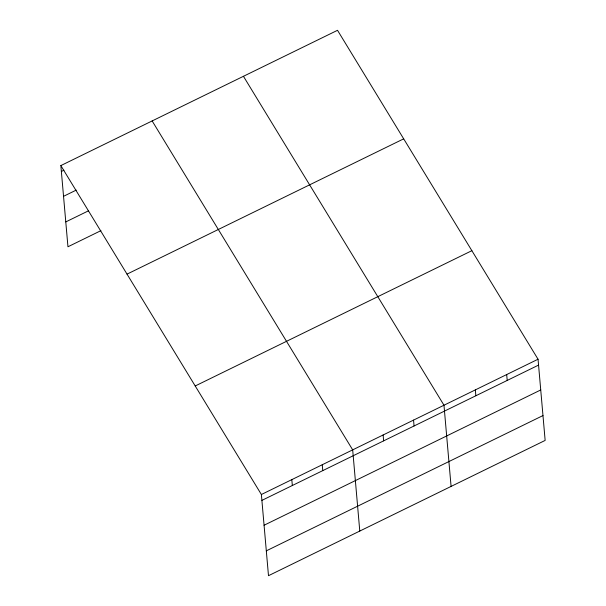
<?xml version="1.0" encoding="UTF-8"?>
<svg xmlns="http://www.w3.org/2000/svg" width="606" height="606" viewBox="0 0 606 606"><rect width="100%" height="100%" fill="white"/><g stroke="black" fill="none" stroke-linecap="round" stroke-linejoin="round"><path stroke-width="0.91" d="M60.85 165.582L337.512 30.3L538.045 359.229L545.15 440.418L268.488 575.7L261.383 494.511L60.85 165.582L67.955 246.771L100.922 230.651M61.365 171.46L63.903 170.218M63.539 196.314L76.22 190.11M65.781 221.917L88.605 210.759M127.025 274.132L403.687 138.842M195.208 385.969L471.869 250.679M261.383 494.511L538.045 359.229M261.898 500.389L538.56 365.1M264.072 525.243L540.734 389.953M266.314 550.846L542.976 415.565M243.445 76.295L443.978 405.225L451.084 486.413M152.151 120.942L352.684 449.872L359.782 531.053M506.692 374.561L507.207 380.432M475.339 389.893L475.846 395.763M413.55 420.102L414.065 425.98M383.113 434.987L383.628 440.857M322.248 464.749L322.763 470.62M291.819 479.634L292.334 485.504"/></g></svg>
